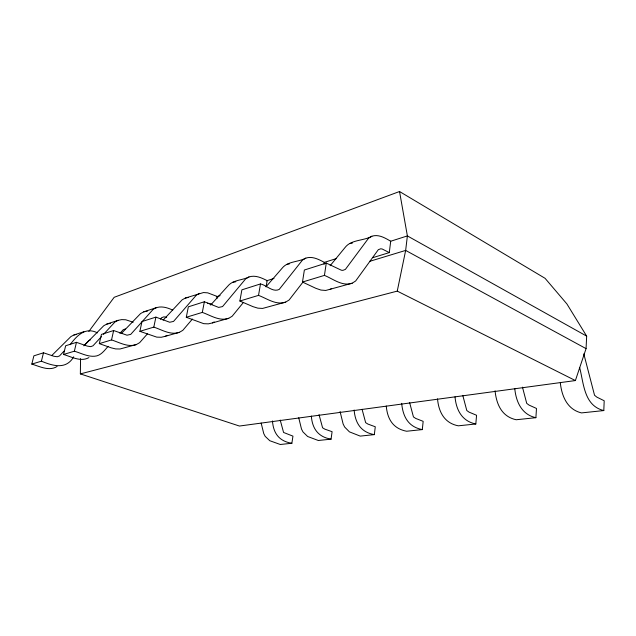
<?xml version="1.0" encoding="UTF-8"?>
<svg xmlns="http://www.w3.org/2000/svg" width="636" height="636" viewBox="0 0 636 636"><rect width="100%" height="100%" fill="white"/><g stroke="black" fill="none" stroke-linecap="round" stroke-linejoin="round"><path stroke-width="0.95" d="M88.841 331.428L114.178 297.298L399.535 191.516L545.068 278.314L566.915 303.96L586.662 336.126L586.066 348.631L575.389 380.559L239.43 426.041L80.359 373.904L80.549 358.617M560.308 382.729C561.723 396.085 567.185 409.497 581.479 412.907L603.803 410.57L604.2 400.767L596.846 397.126L594.541 395.258L583.8 353.862M495.054 390.814C496.478 404.409 501.772 416.636 516.193 419.752L535.894 417.685L536.49 408.463L529.049 405.1L526.727 403.375L522.466 387.141M437.52 398.844C438.673 412.104 444.485 423.163 458.31 425.818L475.815 423.989L476.571 415.268L469.114 412.16L466.8 410.538L462.777 395.361M386.267 406.022C387.411 419.235 393.175 428.688 406.635 431.24L422.304 429.594L423.171 421.342L415.737 418.44L413.448 416.922L409.648 402.691M340.069 411.524L343.122 423.966L344.648 427.026L349.426 431.86L360.23 436.105L374.326 434.627L375.288 426.78L367.918 424.069L365.652 422.646L362.059 409.266M372.736 257.683L389.288 252.603L390.711 241.227C385.082 237.975 378.635 234.024 371.885 236.234C363.705 241.012 351.08 239.438 345.014 247.571L330.156 265.697M298.721 417.741L301.488 429.014L302.967 431.916L307.657 436.503L318.318 440.494L331.07 439.158L332.095 431.685L324.813 429.141L322.587 427.797L319.041 414.672M326.268 263.065L304.366 270.014L302.482 282.042L324.44 275.388L326.268 263.065L341.341 270.213L342.891 270.364L345.412 269.378L368.538 238.246L371.885 236.234M324.074 264.314L324.36 262.39C318.739 259.385 312.324 255.958 305.797 258.137C298.443 262.175 287.575 261.158 282.09 268.241L266.214 286.542M261.158 423.067L263.749 433.585L265.188 436.352L269.783 440.716L280.277 444.485L291.876 443.268L292.95 436.137L283.577 432.464L280.214 420.054M266.087 286.955L267.16 280.627C261.595 277.853 255.29 274.832 248.97 276.962C242.316 280.436 232.824 279.8 227.847 286.065L210.588 305.081M260.49 283.934L241.879 289.841L239.875 301.027L258.526 295.374L260.49 283.934C266.579 285.151 272.717 292.624 279.204 289.428L302.466 260.076L305.797 258.137M216.995 298.379L217.345 296.511L207.741 292.854L203.48 292.552L185.354 298.046L182.142 299.826L163.134 320.147M204.363 301.75L188.343 306.83L186.284 317.269L202.312 312.411L204.363 301.75L218.633 307.419L222.56 306.568L245.679 278.838L248.97 276.962M80.359 373.904L397.254 291.113L405.657 250.417L407.382 235.916L399.535 191.516M155.9 317.125L141.979 321.538L139.88 331.332L153.809 327.111L155.9 317.125L169.717 322.253L173.549 321.411L196.357 295.128L199.593 293.331M113.637 330.537L101.426 334.409L99.319 343.631L111.539 339.926L113.637 330.537L127.001 335.204L130.73 334.369L153.125 309.414C159.016 305.097 166.727 307.22 172.738 310.137M76.455 342.335L65.651 345.761L63.56 354.475L74.364 351.199L76.455 342.335L87.235 346.095L90.733 346.644L92.991 345.801L101.553 336.516M43.494 352.789L33.875 355.842L31.8 364.102L41.412 361.184L43.494 352.789L53.901 356.271L57.288 356.756L59.482 355.945L64.133 351.016M302.943 282.145L289.134 299.969L285.667 302.108L262.581 308.428L257.85 308.15L252.945 306.639L239.875 301.027M243.198 302.72L232.148 316.251L228.729 318.294L212.464 322.913L208.322 323.859L203.719 323.668L186.284 317.269M192.414 319.057L182.794 330.346L179.447 332.302L165.265 336.333L161.234 337.263L156.758 337.128L139.88 331.332M147.417 333.852L139.634 342.677L136.366 344.545L119.981 348.997L115.633 348.918L111.165 347.828L99.319 343.631M160.399 319.137L161.695 317.666L163.921 316.839L166.632 317.285M108.12 346.334C104.352 350.539 100.766 355.914 94.549 356.24C87.442 356.772 80.987 353.131 74.364 351.199M119.91 333.351L123.185 329.75L125.356 328.947M103.525 334.377L114.909 322.039L117.994 320.369L121.691 319.606L125.729 319.773L133.178 322.221M73.697 356.828C66.096 369.945 52.852 365.907 41.412 361.184M84.262 345.475L88.881 340.514L90.296 339.99M70.119 344.68C77.099 335.291 85.542 326.745 97.467 332.867M121.452 333.399L140.588 313.556L143.728 311.847L156.289 307.681M83.865 345.841L103.771 325.719L106.84 324.066L117.994 320.369M51.635 355.659L70.93 336.563L73.919 334.981L83.896 331.674M302.482 282.042L315.917 288.346L320.942 290.064L325.767 290.445L352.185 283.203L355.667 280.961L378.317 249.702L380.678 248.795L382.125 248.978L389.288 252.603M330.06 289.491L331.451 288.609M212.464 322.913L214.157 321.911M165.265 336.333L166.926 335.371M88.921 357.599C80.772 362.218 71.494 356.788 63.56 354.475M57.105 366.455C49.171 371.543 39.702 366.416 31.8 364.102M216.312 296.837L220.096 295.629M266.444 280.85L274.013 278.441M324.145 262.453L336.444 258.534M390.353 241.346L407.382 235.916L586.662 336.126M369.548 261.38L405.657 250.417L586.066 348.631M136.366 344.545C127.844 347.574 119.457 342.414 111.539 339.926M179.447 332.302C170.583 335.442 161.965 329.798 153.809 327.111M228.729 318.294C219.507 321.538 210.683 315.337 202.312 312.411M285.667 302.108C276.08 305.455 267.08 298.57 258.526 295.374M352.185 283.203C342.216 286.629 333.145 278.902 324.44 275.388M73.919 334.981L76.59 334.409M106.84 324.066L110.505 323.303M143.728 311.847L147.488 311.068M185.354 298.046L188.248 297.465M232.689 282.36L235.845 281.748M286.995 264.361L289.404 263.908M349.935 243.509L352.376 243.071M207.519 303.157L212.058 304.398M291.876 443.268C279.363 441.32 273.329 433.521 272.478 420.929M331.07 439.158C318.326 437.035 312.26 428.791 311.338 416.031M374.326 434.627C360.994 432.257 355.222 423.139 354.133 410.005M422.304 429.594C408.376 426.915 402.962 416.834 401.674 403.335M475.815 423.989C462.03 421.223 456.187 410.085 455.018 396.848M535.894 417.685C521.743 414.68 516.003 401.777 514.763 388.517M603.803 410.57C584.023 405.752 583.784 383.667 579.658 367.576M397.254 291.113L575.389 380.559"/></g></svg>
